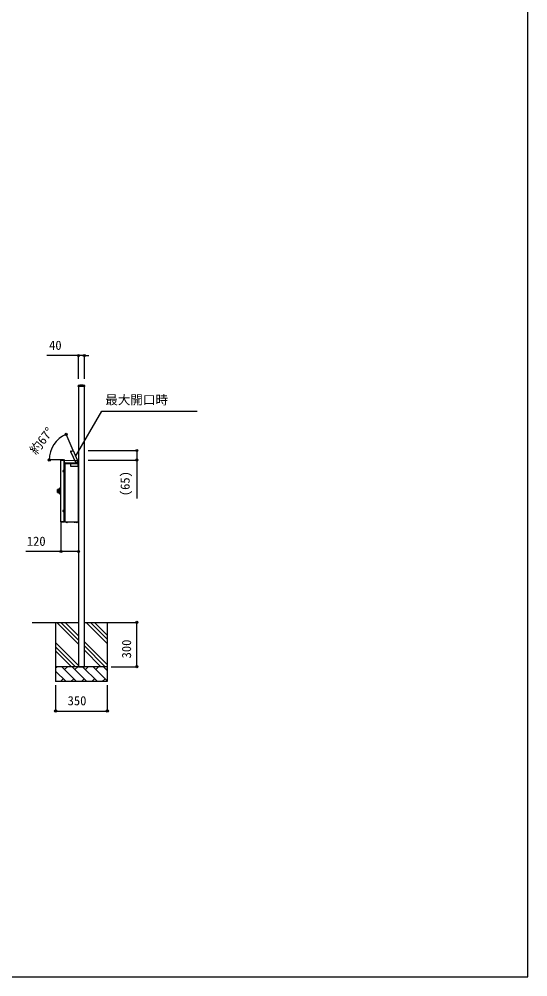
# Model space of a CAD drawing. Units: millimetres, scale not verified. Extents: x -4375 to 4375, y -6498 to 6471.
# Drawn here: x 928 to 4375, y -6498 to -14 of the extents above; entities that cross this region are included whole.
import ezdxf
from ezdxf.enums import TextEntityAlignment as Align

# ---------------------------------------------------------------- set-up
doc = ezdxf.new("R2010")
doc.units = ezdxf.units.MM
doc.header["$LTSCALE"] = 30
for name, color, linetype in [('0-2_YKK_A1', 4, 'Continuous'), ('0-3_YKK_D', 6, 'Continuous'), ('0-4_YKK_ZWAK', 7, 'Continuous')]:
    doc.layers.add(name, color=color, linetype=linetype)
doc.styles.add('ＭＳ ゴシック', font='')
doc.styles.get('ＭＳ ゴシック').set_extended_font_data('MS Gothic')

msp = doc.modelspace()

# ---------------------------------------------------------------- linework, layer by layer
at = {"layer": '0-2_YKK_A1'}
for p, q in [((1326.95, -2501.4), (1327.23, -2495.93)), ((1373.05, -2501.4), (1326.95, -2501.4)), ((1328.97, -2498.87), (1328.84, -2501.4)), ((1329.47, -2498.4), (1330, -2498.4)), ((1330, -2498.4), (1330, -2501.4)), ((1330, -2498.4), (1370.52, -2498.4)), ((1330, -2501.4), (1330, -4098.4)), ((1371.02, -2498.87), (1371.15, -2501.4)), ((1373.05, -2501.4), (1372.76, -2495.93)), ((1275.41, -2940.94), (1276.26, -2942.76)), ((1276.06, -2939.54), (1275.91, -2939.61)), ((1277.38, -2945.15), (1276.26, -2942.76)), ((1276.76, -2941.42), (1279.86, -2940.04)), ((1277.42, -2945.22), (1277.38, -2945.15)), ((1278.54, -2946.11), (1310.22, -3014.06)), ((1278.54, -2946.11), (1278.54, -2946.11)), ((1279.86, -2940.04), (1291.8, -2934.72)), ((1293.13, -2935.25), (1326.67, -3014.25)), ((1228.8, -2998.65), (1213.1, -2998.65)), ((1213.1, -2998.65), (1213.1, -2999.45)), ((1228.8, -2999.45), (1228.8, -2998.65)), ((1231.85, -3070.65), (1231.85, -2999.75)), ((1231.85, -3003.7), (1231.9, -3003.7)), ((1231.9, -3005.7), (1231.85, -3005.7)), ((1231.85, -3007.97), (1231.9, -3007.65)), ((1231.9, -3007.65), (1231.85, -3007.65)), ((1231.85, -3025.41), (1234.39, -3025.41)), ((1231.85, -3034.94), (1234.22, -3034.94)), ((1234.71, -3035.93), (1231.85, -3035.93)), ((1235, -3047.7), (1231.85, -3047.7)), ((1231.9, -2999.75), (1231.9, -3007.65)), ((1233.41, -3016.58), (1233.41, -3016.74)), ((1234.22, -3035.07), (1234.42, -3023.71)), ((1234.41, -3017.75), (1236.41, -3017.74)), ((1234.71, -3023.3), (1235.21, -3022.79)), ((1235.02, -3045.24), (1235.2, -3024.2)), ((1235.22, -3021.69), (1235.21, -3023.69)), ((1235.45, -3013.33), (1235.62, -3000.26)), ((1235.45, -3013.78), (1235.45, -3013.33)), ((1330.01, -3024.7), (1235.7, -3024.7)), ((1236.16, -3045.25), (1236.52, -3024.7)), ((1236.22, -3020.7), (1329.98, -3020.7)), ((1236.27, -3038.6), (1236.8, -3038.6)), ((1239.06, -3017.73), (1236.41, -3017.74)), ((1236.64, -2999.27), (1322.43, -3001.84)), ((1236.79, -3038.2), (1236.77, -3038.2)), ((1236.79, -3038.2), (1236.77, -3038.2)), ((1237.1, -3038.6), (1236.8, -3038.6)), ((1236.8, -3038.6), (1236.8, -3403.5)), ((1237.1, -3024.7), (1237.1, -3417.5)), ((1239.1, -3017.73), (1239.06, -3017.73)), ((1240.41, -3017.07), (1315.38, -3016.7)), ((1240.41, -3017.07), (1240.41, -3017.07)), ((1242.29, -3020.41), (1242.35, -3017.07)), ((1276.7, -3024.7), (1276.7, -3039.7)), ((1276.7, -3039.7), (1326.7, -3039.7)), ((1307.25, -3020.41), (1307.19, -3016.74)), ((1307.25, -3020.41), (1307.25, -3020.7)), ((1310.81, -3014.69), (1311.16, -3014.89)), ((1314.54, -3016.12), (1311.2, -3014.91)), ((1320.08, -3018.14), (1314.54, -3016.12)), ((1315.06, -3020.41), (1314.99, -3016.7)), ((1316.2, -3016.43), (1316.54, -3016.2)), ((1319.07, -3013.64), (1316.56, -3016.17)), ((1323.21, -3009.45), (1319.07, -3013.64)), ((1319.71, -3012.99), (1319.84, -3020.41)), ((1320.83, -3018.11), (1321.68, -3017.74)), ((1321.71, -3017.72), (1326.18, -3015.54)), ((1323.51, -3007.8), (1323.4, -3002.82)), ((1323.5, -3008.76), (1323.51, -3007.83)), ((1326.7, -3039.7), (1326.7, -3024.7)), ((1329.7, -3417.5), (1329.7, -3024.7)), ((1330.98, -3021.68), (1331.01, -3023.68)), ((1224.8, -3071.65), (1224.8, -3075.65)), ((1232.8, -3072.35), (1224.8, -3072.35)), ((1232.8, -3073.35), (1224.8, -3073.35)), ((1228.8, -3073.75), (1224.8, -3073.75)), ((1224.8, -3073.85), (1230.3, -3073.85)), ((1224.8, -3074.85), (1231.8, -3074.85)), ((1231.8, -3075.85), (1224.82, -3075.85)), ((1224.84, -3071.35), (1230.3, -3071.35)), ((1230.8, -3076.25), (1225, -3076.25)), ((1230.8, -3076.5), (1225.27, -3076.5)), ((1225.3, -3073.75), (1225.3, -3073.85)), ((1225.3, -3076.5), (1225.3, -3076.52)), ((1225.3, -3076.5), (1225.3, -3076.52)), ((1231.85, -3070.65), (1225.8, -3070.65)), ((1231.85, -3076.65), (1225.8, -3076.65)), ((1226.8, -3075.85), (1226.8, -3074.85)), ((1228.3, -3073.85), (1228.3, -3073.75)), ((1228.3, -3076.65), (1228.3, -3076.5)), ((1228.8, -3073.75), (1228.8, -3073.35)), ((1228.8, -3076.25), (1228.8, -3075.85)), ((1231.8, -3076.15), (1228.8, -3076.15)), ((1229.4, -3073.35), (1229.4, -3072.35)), ((1229.8, -3071.35), (1229.8, -3070.65)), ((1230.3, -3072.35), (1230.3, -3071.35)), ((1230.3, -3074.85), (1230.3, -3073.85)), ((1230.8, -3076.5), (1230.8, -3076.25)), ((1231.8, -3072.35), (1231.8, -3073.35)), ((1231.8, -3074.85), (1231.8, -3075.85)), ((1231.8, -3076.15), (1231.8, -3075.85)), ((1231.8, -3076.65), (1231.8, -3076.15)), ((1231.85, -3048.2), (1235.61, -3048.2)), ((1231.85, -3340.65), (1231.85, -3076.65)), ((1232.8, -3073.35), (1232.8, -3072.35)), ((1235.5, -3048.2), (1235.5, -3048.15)), ((1235.5, -3048.2), (1235.5, -3048.15)), ((1235.62, -3048.15), (1235.61, -3048.2)), ((1235.62, -3048.15), (1235.61, -3048.2)), ((1193.8, -3198.65), (1188.3, -3198.65)), ((1188.3, -3218.65), (1188.3, -3198.65)), ((1188.3, -3218.65), (1193.8, -3218.65)), ((1193.8, -3218.65), (1193.8, -3198.65)), ((1200.3, -3201.15), (1193.8, -3201.15)), ((1193.8, -3216.15), (1200.3, -3216.15)), ((1211, -3188.65), (1200.3, -3188.84)), ((1200.3, -3228.46), (1200.3, -3188.84)), ((1200.3, -3228.46), (1211, -3228.65)), ((1224.8, -3341.65), (1224.8, -3345.65)), ((1230.3, -3343.45), (1224.8, -3343.45)), ((1224.8, -3343.55), (1225.59, -3343.55)), ((1229.4, -3343.95), (1224.8, -3343.95)), ((1224.8, -3344.95), (1229.4, -3344.95)), ((1224.82, -3341.45), (1226.8, -3341.45)), ((1224.82, -3341.45), (1226.8, -3341.45)), ((1230.3, -3345.95), (1224.84, -3345.95)), ((1230.8, -3341.05), (1225, -3341.05)), ((1230.8, -3340.8), (1225.27, -3340.8)), ((1225.3, -3340.78), (1225.3, -3340.8)), ((1225.3, -3340.78), (1225.3, -3340.8)), ((1225.3, -3343.45), (1225.3, -3343.55)), ((1225.59, -3343.55), (1228.8, -3343.55)), ((1225.8, -3340.65), (1230.8, -3340.65)), ((1225.8, -3346.65), (1230.8, -3346.65)), ((1226.8, -3341.45), (1226.8, -3342.45)), ((1228.3, -3340.8), (1228.3, -3340.65)), ((1228.3, -3343.55), (1228.3, -3343.45)), ((1228.8, -3341.45), (1228.8, -3341.05)), ((1228.8, -3341.15), (1231.8, -3341.15)), ((1228.8, -3343.95), (1228.8, -3343.55)), ((1229.4, -3343.95), (1231.8, -3343.95)), ((1229.4, -3344.95), (1229.4, -3343.95)), ((1231.8, -3344.95), (1229.4, -3344.95)), ((1229.8, -3346.65), (1229.8, -3345.95)), ((1230.3, -3343.45), (1230.3, -3342.45)), ((1230.3, -3345.95), (1230.3, -3344.95)), ((1230.8, -3340.65), (1231.85, -3340.65)), ((1230.8, -3341.05), (1230.8, -3340.8)), ((1230.8, -3346.65), (1231.85, -3346.65)), ((1231.8, -3343.95), (1232.8, -3343.95)), ((1231.8, -3343.95), (1231.8, -3344.95)), ((1232.8, -3344.95), (1231.8, -3344.95)), ((1231.85, -3417.55), (1231.85, -3346.65)), ((1232.8, -3344.95), (1232.8, -3343.95)), ((1231.85, -3417.55), (1211, -3417.55)), ((1212.1, -3418.65), (1212.1, -3417.85)), ((1230.8, -3418.65), (1212.1, -3418.65)), ((1213.1, -3417.85), (1213.1, -3418.65)), ((1228.8, -3418.65), (1228.8, -3417.85)), ((1236.8, -3403.5), (1231.85, -3403.5)), ((1236.8, -3403.5), (1231.85, -3403.5)), ((1231.9, -3409.65), (1231.85, -3409.33)), ((1231.9, -3409.65), (1231.85, -3409.65)), ((1231.85, -3411.6), (1231.9, -3411.6)), ((1231.9, -3413.6), (1231.85, -3413.6)), ((1231.9, -3409.65), (1231.9, -3411.6)), ((1231.9, -3411.6), (1231.9, -3413.6)), ((1231.9, -3417.55), (1231.9, -3413.6)), ((1236.8, -3403.5), (1237.1, -3403.5)), ((1236.8, -3403.5), (1237.1, -3403.5)), ((1238, -3417.5), (1237.1, -3417.5)), ((1238, -3418.4), (1238, -3417.5)), ((1238, -3418.4), (1328.09, -3418.4)), ((1255.49, -3418.56), (1246.31, -3418.56)), ((1250.27, -3420.7), (1250.33, -3420.11)), ((1250.28, -3420.73), (1250.34, -3420.11)), ((1250.7, -3420.11), (1250.65, -3420.7)), ((1252.37, -3420.67), (1252.38, -3420.7)), ((1310.49, -3418.56), (1301.31, -3418.56)), ((1305.27, -3420.7), (1305.33, -3420.11)), ((1305.28, -3420.73), (1305.34, -3420.11)), ((1305.7, -3420.11), (1305.65, -3420.7)), ((1307.37, -3420.67), (1307.38, -3420.7)), ((1307.4, -3420.69), (1307.4, -3420.7)), ((1323.54, -3418.56), (1314.36, -3418.56)), ((1318.03, -3420.7), (1318.1, -3420.11)), ((1318.09, -3420.77), (1318.16, -3420.1)), ((1320.43, -3420.6), (1320.44, -3420.7)), ((1328.09, -3418.4), (1328.8, -3418.4)), ((1328.64, -3417.8), (1328.8, -3417.8)), ((1329.7, -3417.5), (1328.8, -3417.5)), ((1328.8, -3418.4), (1328.8, -3417.8)), ((1016, -4098.4), (1330, -4098.4)), ((1175, -4098.4), (1175, -4498.4)), ((1330, -4246.09), (1182.31, -4098.4)), ((1210.6, -4098.4), (1330, -4217.8)), ((1330, -4189.52), (1238.88, -4098.4)), ((1330, -4098.4), (1330, -4398.4)), ((1370, -4098.4), (1683.46, -4098.4)), ((1370, -4398.4), (1370, -4098.4)), ((1525, -4241.09), (1382.31, -4098.4)), ((1410.6, -4098.4), (1525, -4212.8)), ((1525, -4184.52), (1438.88, -4098.4)), ((1525, -4098.4), (1525, -4498.4)), ((1175, -4234.52), (1330, -4389.52)), ((1310.6, -4398.4), (1175, -4262.8)), ((1525, -4384.52), (1370, -4229.52)), ((1370, -4257.8), (1510.6, -4398.4)), ((1282.31, -4398.4), (1175, -4291.09)), ((1482.31, -4398.4), (1370, -4286.09)), ((1175, -4406.93), (1183.53, -4398.4)), ((1525, -4398.4), (1175, -4398.4)), ((1316.42, -4498.4), (1216.42, -4398.4)), ((1235.33, -4417.31), (1254.24, -4398.4)), ((1387.13, -4498.4), (1287.13, -4398.4)), ((1306.04, -4417.31), (1324.95, -4398.4)), ((1330, -4398.4), (1370, -4398.4)), ((1457.84, -4498.4), (1357.84, -4398.4)), ((1376.75, -4417.31), (1395.66, -4398.4)), ((1525, -4494.85), (1428.55, -4398.4)), ((1447.46, -4417.31), (1466.37, -4398.4)), ((1525, -4424.14), (1499.26, -4398.4)), ((1245.71, -4498.4), (1175, -4427.69)), ((1518.17, -4417.31), (1525, -4410.48)), ((1525, -4498.4), (1175, -4498.4)), ((1226.8, -4479.49), (1207.89, -4498.4)), ((1297.51, -4479.49), (1278.6, -4498.4)), ((1368.22, -4479.49), (1349.31, -4498.4)), ((1438.93, -4479.49), (1420.02, -4498.4)), ((1509.64, -4479.49), (1490.73, -4498.4))]:
    msp.add_line(p, q, dxfattribs=at)
for points in [[(1370, -4098.4), (1370, -2501.4), (1370, -2498.4)], [(1279.45, -2940.22), (1278.86, -2940.38), (1278.25, -2940.36), (1277.67, -2940.15), (1277.19, -2939.77)], [(1277.42, -2945.22), (1277.5, -2945.33), (1277.61, -2945.42), (1277.76, -2945.51), (1277.92, -2945.58)], [(1277.92, -2945.58), (1278.1, -2945.65), (1278.27, -2945.76), (1278.42, -2945.92), (1278.54, -2946.11)], [(1211, -3417.55), (1211, -2999.75), (1231.85, -2999.75)], [(1228.8, -2998.65), (1230.8, -2998.65), (1230.8, -2999.45), (1212.1, -2999.45)], [(1212.1, -2999.45), (1212.1, -2998.65), (1213.1, -2998.65)], [(1235.45, -3013.78), (1235.34, -3014.39), (1235.07, -3014.93), (1234.63, -3015.37), (1234.09, -3015.65)], [(1234.22, -3035.07), (1234.25, -3035.21), (1234.34, -3035.37), (1234.45, -3035.55), (1234.57, -3035.74), (1234.71, -3035.93)], [(1234.47, -3023.54), (1234.44, -3023.6), (1234.43, -3023.63), (1234.43, -3023.64)], [(1234.51, -3023.5), (1234.52, -3023.49), (1234.54, -3023.46), (1234.58, -3023.43), (1234.62, -3023.39), (1234.67, -3023.34), (1234.71, -3023.3)], [(1235.02, -3045.24), (1235.01, -3045.72), (1235.01, -3046.18), (1235.01, -3046.61), (1235, -3046.98), (1235, -3047.28), (1235, -3047.51), (1235, -3047.65), (1235, -3047.7)], [(1235, -3047.7), (1235.07, -3047.94), (1235.12, -3048.02), (1235.18, -3048.08), (1235.25, -3048.12), (1235.33, -3048.14), (1235.41, -3048.15), (1235.5, -3048.15)], [(1235.21, -3023.69), (1235.21, -3023.77), (1235.2, -3023.86), (1235.2, -3023.94), (1235.2, -3023.99)], [(1235.2, -3023.99), (1235.2, -3024.09), (1235.2, -3024.18), (1235.21, -3024.28), (1235.23, -3024.38), (1235.29, -3024.48)], [(1236.22, -3020.7), (1235.98, -3020.74), (1235.75, -3020.82), (1235.54, -3020.97), (1235.38, -3021.17), (1235.27, -3021.41), (1235.22, -3021.68)], [(1235.7, -3024.7), (1235.54, -3024.67), (1235.4, -3024.6), (1235.29, -3024.48)], [(1235.62, -3048.15), (1235.89, -3048.1), (1236, -3048.01), (1236.05, -3047.93), (1236.11, -3047.71)], [(1236.11, -3047.71), (1236.12, -3047.66), (1236.12, -3047.52), (1236.12, -3047.3), (1236.13, -3046.99), (1236.13, -3046.62), (1236.14, -3046.2), (1236.15, -3045.73), (1236.16, -3045.25)], [(1236.27, -3037.76), (1236.32, -3037.92), (1236.41, -3038.05), (1236.52, -3038.14), (1236.65, -3038.18), (1236.77, -3038.2)], [(1239.1, -3017.73), (1239.27, -3017.69), (1239.4, -3017.63), (1239.54, -3017.53), (1239.67, -3017.41)], [(1239.67, -3017.41), (1239.81, -3017.28), (1239.99, -3017.17), (1240.19, -3017.1), (1240.41, -3017.07)], [(1310.22, -3014.06), (1310.37, -3014.31), (1310.57, -3014.52), (1310.81, -3014.69)], [(1311.2, -3014.91), (1311.18, -3014.9), (1311.16, -3014.89)], [(1315.38, -3016.7), (1315.67, -3016.67), (1315.95, -3016.58), (1316.2, -3016.43)], [(1316.56, -3016.17), (1316.55, -3016.18), (1316.54, -3016.2)], [(1320.35, -3012.34), (1320.35, -3012.34), (1320.35, -3012.34)], [(1226.8, -3341.45), (1231.8, -3341.45), (1231.8, -3342.45), (1226.8, -3342.45), (1224.8, -3342.45)], [(1231.8, -3341.45), (1231.8, -3341.15), (1231.8, -3340.65)], [(1212.1, -3417.85), (1230.8, -3417.85), (1230.8, -3418.65)], [(1249.42, -3420.7), (1249.71, -3420.76), (1249.96, -3420.8), (1250.15, -3420.8), (1250.26, -3420.76), (1250.27, -3420.7)], [(1250.65, -3420.7), (1250.56, -3420.76), (1250.39, -3420.8), (1250.14, -3420.8)], [(1250.67, -3420.77), (1250.85, -3420.79), (1251.04, -3420.8)], [(1251.14, -3420.7), (1251.24, -3420.76), (1251.41, -3420.8), (1251.66, -3420.8), (1251.96, -3420.76), (1252.26, -3420.7)], [(1251.99, -3420.79), (1251.93, -3420.8), (1251.92, -3420.8)], [(1304.42, -3420.7), (1304.71, -3420.76), (1304.96, -3420.8), (1305.15, -3420.8), (1305.26, -3420.76), (1305.27, -3420.7)], [(1305.65, -3420.7), (1305.56, -3420.76), (1305.39, -3420.8), (1305.14, -3420.8)], [(1305.65, -3420.7), (1305.56, -3420.76), (1305.39, -3420.8), (1305.14, -3420.8)], [(1305.87, -3420.7), (1305.94, -3420.74), (1306.05, -3420.77)], [(1306.14, -3420.7), (1306.24, -3420.76), (1306.41, -3420.8), (1306.66, -3420.8), (1306.96, -3420.76), (1307.26, -3420.7)], [(1307.4, -3420.7), (1307.16, -3420.76), (1306.96, -3420.79), (1306.82, -3420.8)], [(1317.45, -3420.7), (1317.71, -3420.76), (1317.92, -3420.8), (1318.05, -3420.8), (1318.09, -3420.76), (1318.03, -3420.7)], [(1318.93, -3420.73), (1318.65, -3420.8), (1318.38, -3420.8), (1318.09, -3420.76)], [(1318.85, -3420.7), (1319.01, -3420.76), (1319.24, -3420.8), (1319.52, -3420.8), (1319.83, -3420.76), (1320.13, -3420.7)], [(1320.44, -3420.7), (1320.19, -3420.76), (1319.99, -3420.8), (1319.86, -3420.8), (1319.82, -3420.77)], [(1328.8, -3417.5), (1328.66, -3417.78), (1328.51, -3418.03), (1328.37, -3418.23), (1328.23, -3418.36), (1328.09, -3418.4)], [(1328.8, -3418.4), (1329.08, -3418.35), (1329.33, -3418.23), (1329.53, -3418.03), (1329.65, -3417.78), (1329.7, -3417.5)], [(1328.8, -3417.8), (1328.91, -3417.78), (1329.01, -3417.71), (1329.07, -3417.61), (1329.1, -3417.5)]]:
    msp.add_lwpolyline(points, dxfattribs=at)
for centre, radius, start, end in [((1329.23, -2496.04), 2, 101.68355, 177), ((1350, -2576.45), 85.05, 75.58374, 104.41626), ((1329.47, -2498.9), 0.5, 90, 177), ((1370.52, -2498.9), 0.5, 3, 90), ((1370.77, -2496.04), 2, 3, 78.31645), ((1276.32, -2940.52), 1, 114, 205), ((1276.46, -2940.46), 1, 43.47122, 114), ((1277.17, -2942.33), 1, 114, 205), ((1292.21, -2935.64), 1, 23, 114), ((1212.1, -2999.75), 1.1, 90, 180), ((1212.1, -2999.75), 0.3, 90, 180), ((1230.8, -2999.75), 1.1, 0, 90), ((1230.8, -2999.75), 0.3, 0, 90), ((1234.41, -3016.6), 1, 108.75653, 179.28531), ((1234.41, -3016.75), 1, 179.28531, 270.28531), ((1234.72, -3023.71), 0.3, 166.56196, 179), ((1234.69, -3023.69), 0.262, 134.32414, 148.27877), ((1236.22, -3021.7), 1, 179, 179.5), ((1236.22, -3021.7), 1, 179, 179.5), ((1236.62, -3000.27), 1, 88.28531, 179.28531), ((1236.79, -3037.7), 0.5, 270, 308.11752), ((1241.99, -3020.4), 0.3, 270, 359), ((1315.36, -3020.4), 0.3, 181, 270), ((1320.14, -3020.4), 0.3, 181, 270), ((1320.42, -3017.2), 1, 250, 294), ((1321.27, -3016.82), 1, 294, 296), ((1322.4, -3002.84), 1, 1.28531, 88.28531), ((1322.5, -3008.75), 1, 315.28531, 359.28531), ((1322.51, -3007.82), 1, 359.28531, 1.28531), ((1325.75, -3014.64), 1, 296, 23), ((1329.98, -3021.7), 1, 1, 90), ((1330.01, -3023.7), 1, 270, 1), ((1225.8, -3071.65), 1, 90, 180), ((1225.8, -3075.65), 1, 180, 270), ((1230.1, -3195.05), 2.75, 0, 50.4788), ((1230.1, -3195.05), 2.75, 309.5212, 0), ((1230.1, -3222.05), 2.75, 0, 50.4788), ((1230.1, -3222.05), 2.75, 309.5212, 0), ((1225.8, -3341.65), 1, 90, 180), ((1225.8, -3345.65), 1, 180, 270), ((1212.1, -3417.55), 1.1, 180, 270), ((1212.1, -3417.55), 0.3, 180, 270), ((1230.8, -3417.55), 0.3, 270, 0), ((1230.8, -3417.55), 1.1, 270, 0), ((1246.39, -3418.5), 0.1, 90, 215.93912), ((1250.9, -3415.23), 5.67, 215.93912, 239.14003), ((1250.83, -3415.35), 5.53, 239.09425, 255.22768), ((1250.83, -3415.35), 5.53, 239.09425, 255.22768), ((1250.51, -3415.07), 5.04, 265.64824, 274.35176), ((1252.68, -3419.82), 2.56, 186.16803, 200.05713), ((1248.03, -3419.28), 2.98, 331.61171, 344.15808), ((1253.76, -3419.28), 2.98, 195.84214, 208.38807), ((1250.9, -3415.23), 5.67, 281.07376, 300.85997), ((1250.82, -3415.21), 5.67, 284.70531, 300.57495), ((1250.97, -3415.35), 5.53, 284.77227, 300.90581), ((1253.76, -3420.01), 0.099, 238.68206, 301.31794), ((1250.9, -3415.23), 5.67, 300.85997, 324.06088), ((1255.41, -3418.5), 0.1, 324.06088, 90), ((1301.39, -3418.5), 0.1, 90, 215.93912), ((1305.9, -3415.23), 5.67, 215.93912, 239.14003), ((1305.9, -3415.23), 5.67, 239.14003, 254.94592), ((1305.51, -3415.07), 5.04, 265.64821, 274.35179), ((1307.68, -3419.82), 2.56, 186.16773, 200.05675), ((1303.03, -3419.28), 2.98, 331.61279, 344.1573), ((1306.81, -3419.51), 1.51, 224.07294, 231.55807), ((1308.76, -3419.28), 2.98, 195.84263, 208.38788), ((1305.82, -3415.21), 5.67, 284.70506, 300.57521), ((1305.9, -3415.24), 5.66, 285.33843, 300.86273), ((1308.76, -3420.01), 0.099, 238.68268, 301.31732), ((1305.9, -3415.23), 5.67, 300.85997, 324.06088), ((1310.41, -3418.5), 0.1, 324.06088, 90), ((1314.44, -3418.5), 0.1, 90, 215.93912), ((1318.94, -3415.24), 5.66, 215.92489, 254.72222), ((1317.92, -3415.62), 4.49, 265.38691, 274.61309), ((1319.21, -3419.31), 1.82, 205.64116, 229.72812), ((1320.23, -3418.84), 2.32, 212.84707, 233.36923), ((1318.71, -3415.59), 5.3, 285.52847, 301.80451), ((1318.95, -3415.23), 5.67, 283.67184, 324.06088), ((1319.1, -3415.93), 4.95, 285.73339, 302.77271), ((1321.65, -3419.46), 0.653, 257.90325, 282.09675), ((1323.46, -3418.5), 0.1, 324.06088, 90)]:
    msp.add_arc(centre, radius, start, end, dxfattribs=at)
at = {"layer": '0-3_YKK_D'}
for p, q in [((1330, -2291.4), (1115.05, -2291.4)), ((1330, -2449.01), (1330, -2290.4)), ((1370, -2291.4), (1330, -2291.4)), ((1370, -2449.01), (1370, -2290.4)), ((1370, -2291.4), (1400, -2291.4)), ((1292.74, -2934.32), (1246.06, -2824.36)), ((1396, -2934.64), (1726, -2934.64)), ((1212.1, -2998.65), (1130.71, -2998.65)), ((1396, -2999.27), (1726, -2999.27)), ((1211, -3418.55), (1211, -3619.4)), ((1684.46, -4098.4), (1726, -4098.4)), ((1725, -4398.4), (1725, -4098.4)), ((1551, -4398.4), (1726, -4398.4)), ((1175, -4524.45), (1175, -4699.4)), ((1525, -4524.45), (1525, -4699.4)), ((1175, -4698.4), (1525, -4698.4))]:
    msp.add_line(p, q, dxfattribs=at)
for points in [[(1309.9, -2974.75), (1486.89, -2668.18), (2135.02, -2668.18)], [(1725, -2934.64), (1725, -2999.27), (1725, -3259.08)], [(1330, -3618.4), (1211, -3618.4), (972.93, -3618.4)]]:
    msp.add_lwpolyline(points, dxfattribs=at)
for centre in [(1330, -2291.4), (1370, -2291.4), (1246.45, -2825.28), (1725, -2934.64), (1131.71, -2998.65), (1725, -2999.27), (1211, -3618.4), (1330, -3618.4), (1725, -4098.4), (1725, -4398.4), (1175, -4698.4), (1525, -4698.4)]:
    msp.add_circle(centre, 7.5, dxfattribs=at)
msp.add_arc((1320.04, -2998.65), 188.34, 113, 180, dxfattribs=at)
at = {"layer": '0-4_YKK_ZWAK'}
msp.add_lwpolyline([(-4375, -6498.4), (4375, -6498.4), (4375, 6251.6)], dxfattribs=at)

# ---------------------------------------------------------------- texts
at = {"layer": '0-3_YKK_D', "style": 'ＭＳ ゴシック'}
for s, p in [('40', (1130.71, -2271.4)), ('最大開口時', (1511.1, -2641.11)), ('120', (979.89, -3598.4)), ('350', (1256.3, -4678.4))]:
    msp.add_text(s, height=62.32, dxfattribs=at).set_placement(p, align=Align.BOTTOM_LEFT)
for s, rotation, p in [('約67°', 52.071, (1056.92, -2978.51)), ('(65)', 90, (1695.34, -3243.42)), ('300', 90, (1705, -4342.09))]:
    msp.add_text(s, height=62.32, rotation=rotation, dxfattribs=at).set_placement(p, align=Align.BOTTOM_LEFT)

doc.saveas('drawing.dxf')
